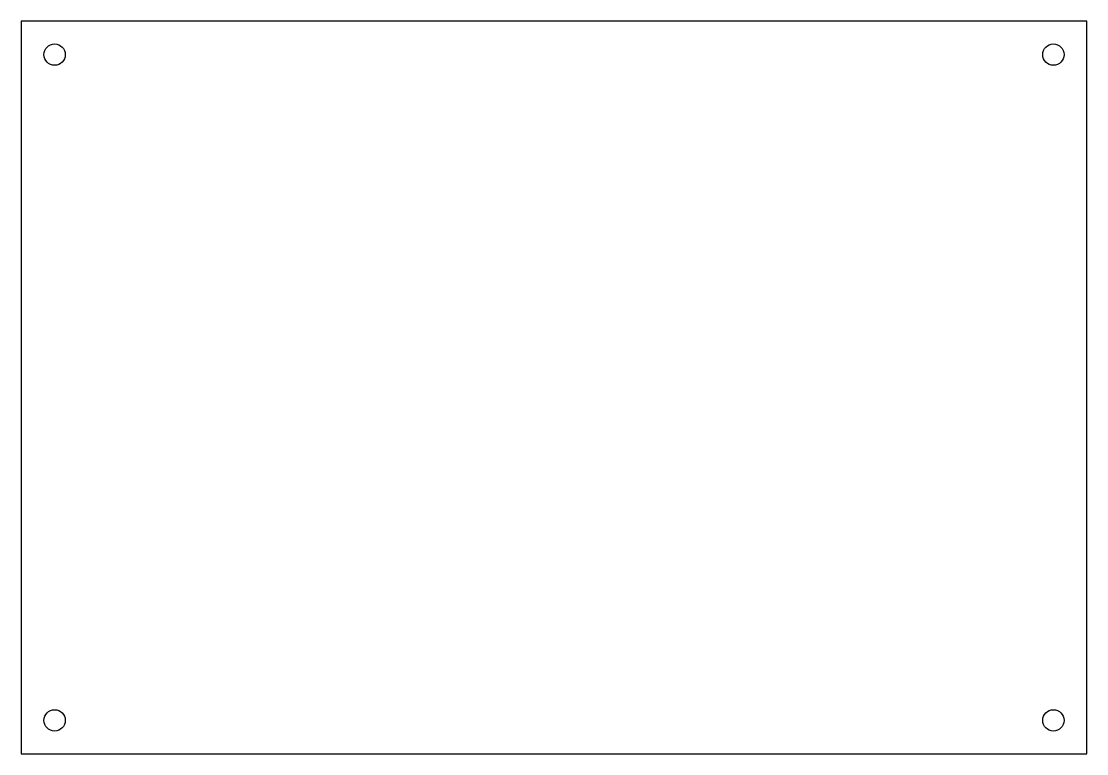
# Model space of a CAD drawing. Header units: metres. Extents: x 0 to 160, y 0 to 110.
import ezdxf

# ---------------------------------------------------------------- set-up
doc = ezdxf.new("R2010")
doc.units = ezdxf.units.M

msp = doc.modelspace()

# ---------------------------------------------------------------- linework, layer by layer
at = {"layer": 'EDGE'}
for p, q in [((160, 110), (0, 110)), ((0, 110), (0, 0)), ((160, 0), (160, 110)), ((0, 0), (160, 0))]:
    msp.add_line(p, q, dxfattribs=at)
at = {"layer": 'HOLES'}
for centre in [(5, 105), (155, 105), (5, 5), (155, 5)]:
    msp.add_circle(centre, 1.6, dxfattribs=at)

doc.saveas('drawing.dxf')
